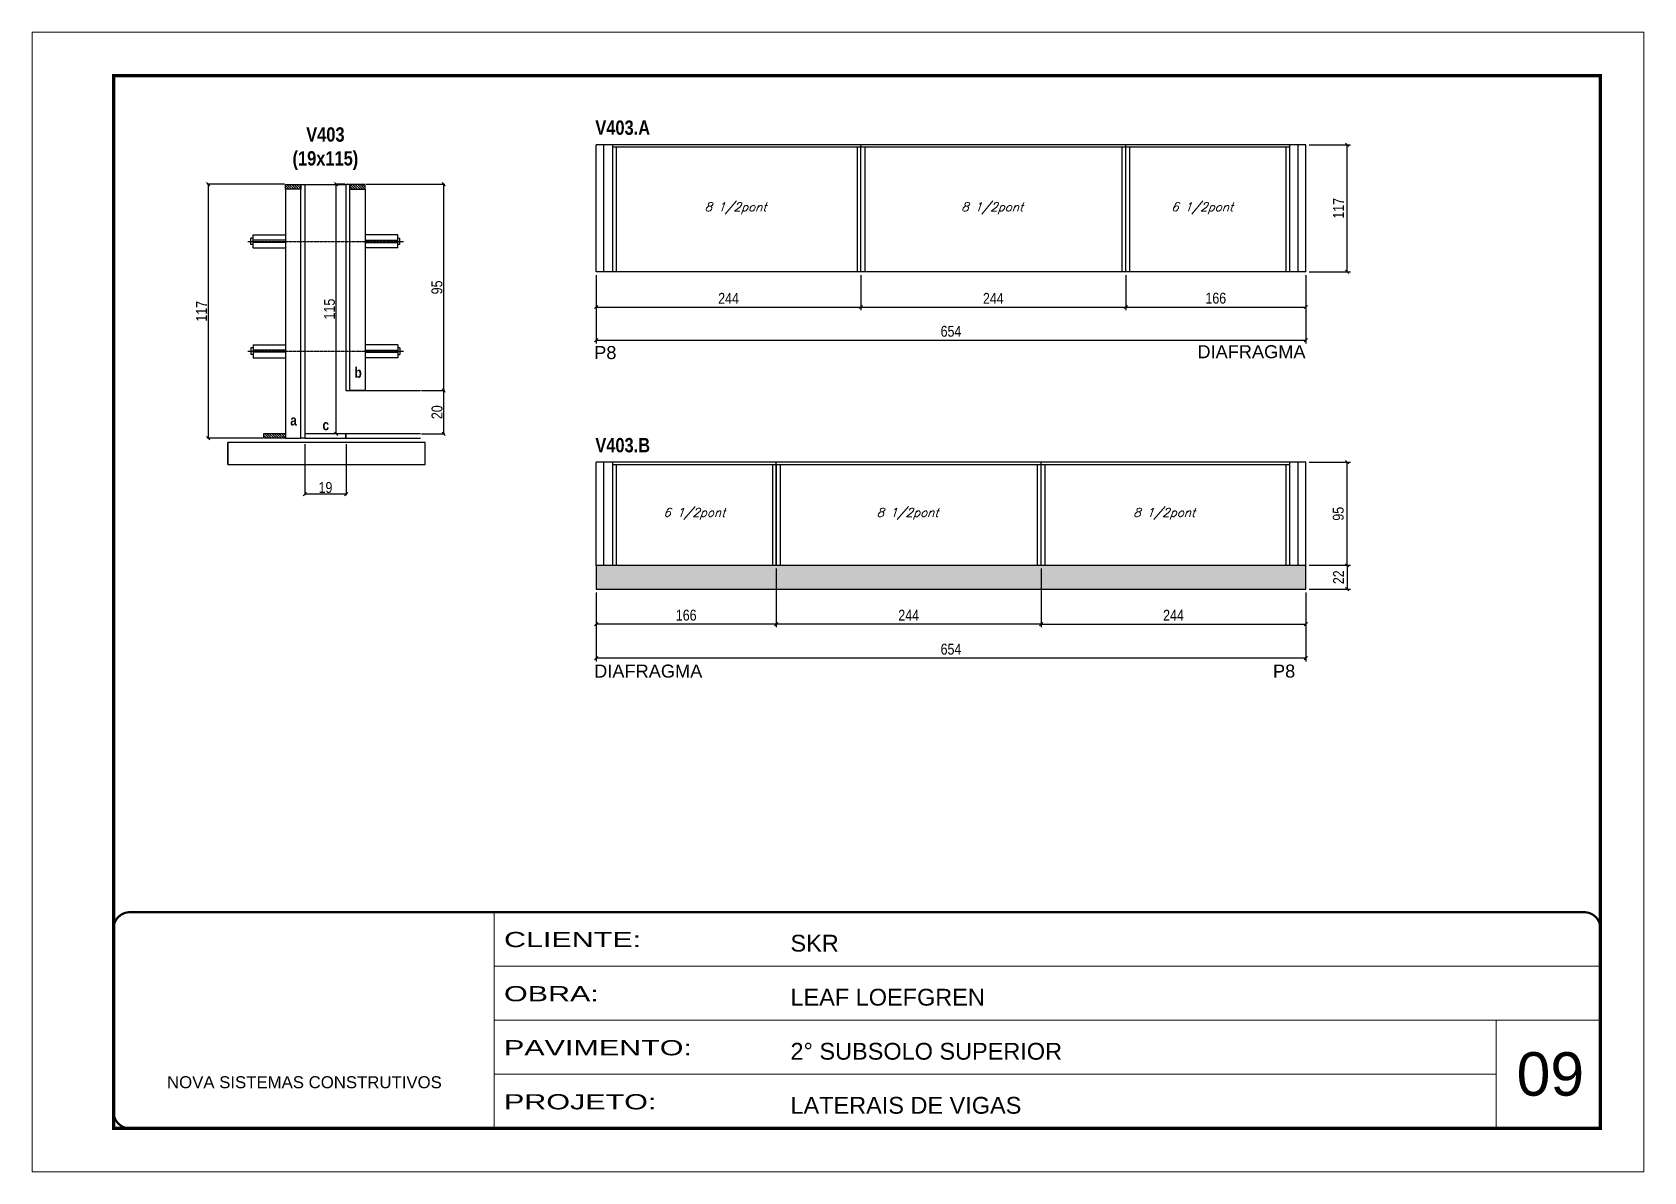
# Model space of a CAD drawing. Extents: x 3309 to 9590, y -2522 to 15424.
# Drawn here: x 3309 to 4794, y 11261 to 12311 of the extents above; entities that cross this region are included whole.
import ezdxf

# ---------------------------------------------------------------- set-up
doc = ezdxf.new("R2010")
doc.units = 0
for name, pattern in [('CONTINUO', [0]), ('DASHED', [0.75, 0.5, -0.25]), ('HIDDEN', [0.375, 0.25, -0.125])]:
    doc.linetypes.add(name, pattern=pattern)
for name, color, linetype in [('5', 5, 'Continuous'), ('barrote', 251, 'Continuous'), ('COTA', 241, 'Continuous'), ('detalhes', 4, 'Continuous'), ('NOMENCLATURA', 7, 'Continuous'), ('Painéis', 200, 'Continuous'), ('SARR_2.2x10', 60, 'Continuous'), ('SARR_2.2x7', 40, 'Continuous'), ('SARR_3.5x7', 81, 'Continuous'), ('TENSOR', 3, 'Continuous'), ('texto', 7, 'Continuous')]:
    doc.layers.add(name, color=color, linetype=linetype)
for name, color, linetype, lineweight in [('CARIMBO', 255, 'Continuous', 9), ('CONCRETO', 251, 'Continuous', 25), ('Folhas', 255, 'Continuous', 9), ('SARRAFO DE PRESSAO', 251, 'DASHED', 9)]:
    doc.layers.add(name, color=color, linetype=linetype, lineweight=lineweight)
doc.styles.add('ARIAL', font='arial.ttf')
doc.styles.add('COTA TECNICA', font='techl___.ttf', dxfattribs={"height": 10})
doc.styles.add('COTA TECNICA 2X', font='techl___.ttf', dxfattribs={"height": 10})
doc.styles.add('Romans', font='romans.shx')
doc.styles.get("Standard").update_dxf_attribs({"font": 'arial.ttf'})
doc.styles.add('TECNICA', font='techb___.ttf', dxfattribs={"height": 10})
doc.styles.add('Tecnologia', font='')
doc.styles.get('Tecnologia').set_extended_font_data('Forgotten Futurist')
doc.dimstyles.new('PAINEL', dxfattribs={"dimtxt": 10, "dimasz": 3, "dimexe": 3, "dimexo": 3, "dimgap": 3, "dimtad": 1, "dimdec": 1, "dimzin": 12, "dimdsep": 46, "dimtxsty": 'COTA TECNICA', "dimblk1": 'OBLIQUE', "dimblk2": 'OBLIQUE', "dimsah": 1, "dimcen": 0.9, "dimclrd": 4, "dimclre": 4, "dimclrt": 240, "dimadec": 1, "dimazin": 3, "dimtfac": 1, "dimtdec": 1, "dimtmove": 0, "dimatfit": 3, "dimfxl": 1, "dimtolj": 1, "dimtzin": 12, "dimarcsym": 0})
doc.dimstyles.new('SECAO', dxfattribs={"dimscale": 0.333333, "dimtxt": 5, "dimasz": 9, "dimexe": 3, "dimexo": 3, "dimgap": 3, "dimtad": 1, "dimdec": 1, "dimlfac": 0.5, "dimzin": 12, "dimdsep": 46, "dimtxsty": 'COTA TECNICA 2X', "dimblk1": 'OBLIQUE', "dimblk2": 'OBLIQUE', "dimsah": 1, "dimcen": 0.9, "dimclrd": 4, "dimclre": 4, "dimclrt": 240, "dimadec": 1, "dimazin": 3, "dimtfac": 1, "dimtdec": 1, "dimtmove": 0, "dimatfit": 3, "dimfxl": 1, "dimtolj": 1, "dimtzin": 12, "dimarcsym": 0})

# ---------------------------------------------------------------- blocks, each defined once
blk = doc.blocks.new('9999999999')
at = {"color": 30, "linetype": 'CONTINUO'}
for p, q in [((98564.6, 34230.2), (98564.6, 34429.4)), ((98564.6, 34379.6), (99584, 34379.6)), ((98564.6, 34329.8), (99488, 34329.8)), ((99584, 34329.8), (99488, 34329.8)), ((99488, 34329.8), (99488, 34230.2)), ((98564.6, 34280), (99488, 34280))]:
    blk.add_line(p, q, dxfattribs=at)
at = {"color": 30, "linetype": 'CONTINUO', "const_width": 2}
blk.add_lwpolyline([(99584, 34230.2), (99584, 34414.4, 0.414214), (99569, 34429.4), (98229, 34429.4, 0.414214), (98214, 34414.4), (98214, 34245.2, 0.414214), (98229, 34230.2), (99584, 34230.2)], format="xyb", dxfattribs=at)
at = {"layer": 'Folhas'}
blk.add_lwpolyline([(98139, 34190.2), (99624, 34190.2), (99624, 35240.2), (98139, 35240.2)], close=True, dxfattribs=at)
at = {"layer": 'Folhas', "color": 30, "const_width": 3}
blk.add_lwpolyline([(98214, 34230.2), (99584, 34230.2), (99584, 35200.2), (98214, 35200.2)], close=True, dxfattribs=at)
at = {"color": 7, "linetype": 'Continuous', "ltscale": 5, "style": 'ARIAL'}
for s, height, p in [('SKR', 15.48, (98837.7, 34393.1)), ('LEAF LOEFGREN', 15.483, (98837.7, 34343.3)), ('2° SUBSOLO SUPERIOR', 15.483, (98837.7, 34293.5)), ('NOVA SISTEMAS CONSTRUTIVOS', 11.059, (98263.2, 34267.2)), ('LATERAIS DE VIGAS', 15.483, (98837.7, 34243.7))]:
    blk.add_text(s, height=height, dxfattribs=at).set_placement(p)
at = {"layer": 'Folhas', "color": 7, "style": 'Tecnologia', "width": 1.5}
for s, p in [('CLIENTE:', (98573.7, 34397.2)), ('OBRA:', (98573.7, 34347.3)), ('PAVIMENTO:', (98573.7, 34297.5)), ('PROJETO:', (98573.7, 34247.7))]:
    blk.add_text(s, height=14, dxfattribs=at).set_placement(p)
blk = doc.blocks.new('_Oblique')
at = {"color": 0, "linetype": 'ByBlock', "lineweight": -2}
blk.add_line((-0.5, -0.5), (0.5, 0.5), dxfattribs=at)
blk = doc.blocks.new('*D855')
at = {"layer": 'COTA', "color": 4, "lineweight": -2, "transparency": 16777216}
for p, q in [((3560.6, 11931.2), (3560.6, 11884.1)), ((3598.6, 11931.2), (3598.6, 11884.1)), ((3598.6, 11885.1), (3560.6, 11885.1))]:
    blk.add_line(p, q, dxfattribs=at)
at = {"layer": 'Defpoints', "color": 0, "transparency": 16777216}
for p in [(3560.6, 11932.2), (3598.6, 11932.2), (3560.6, 11885.1)]:
    blk.add_point(p, dxfattribs=at)
at = {"layer": 'COTA', "color": 4, "lineweight": -2, "transparency": 16777216, "xscale": 3, "yscale": 3, "zscale": 3, "rotation": 180}
blk.add_blockref('_Oblique', (3560.6, 11885.1), dxfattribs=at)
at = {"layer": 'COTA', "color": 4, "lineweight": -2, "transparency": 16777216, "xscale": 3, "yscale": 3, "zscale": 3}
blk.add_blockref('_Oblique', (3598.6, 11885.1), dxfattribs=at)
at = {"layer": 'COTA', "color": 240, "transparency": 16777216, "insert": (3579.6, 11891.2), "char_height": 10, "attachment_point": 5, "style": 'COTA TECNICA 2X'}
blk.add_mtext('\\A1;19', dxfattribs=at)
blk = doc.blocks.new('*D856')
at = {"layer": 'COTA', "color": 4, "lineweight": -2, "transparency": 16777216}
for p, q in [((3541.9, 12170.6), (3470.5, 12170.6)), ((3471.5, 12170.6), (3471.5, 11936.6)), ((3521.9, 11936.6), (3470.5, 11936.6))]:
    blk.add_line(p, q, dxfattribs=at)
at = {"layer": 'Defpoints', "color": 0, "transparency": 16777216}
for p in [(3542.9, 12170.6), (3471.5, 11936.6), (3522.9, 11936.6, 0)]:
    blk.add_point(p, dxfattribs=at)
at = {"layer": 'COTA', "color": 4, "lineweight": -2, "transparency": 16777216, "xscale": 3, "yscale": 3, "zscale": 3}
for p, rotation in [((3471.5, 12170.6), 90), ((3471.5, 11936.6), 270)]:
    blk.add_blockref('_Oblique', p, dxfattribs=dict(at, rotation=rotation))
at = {"layer": 'COTA', "color": 240, "transparency": 16777216, "insert": (3465.4, 12053.6), "char_height": 10, "attachment_point": 5, "rotation": 90, "style": 'COTA TECNICA 2X'}
blk.add_mtext('\\A1;117', dxfattribs=at)
blk = doc.blocks.new('*D857')
at = {"layer": 'COTA', "color": 4, "lineweight": -2, "transparency": 16777216}
for p, q in [((3617.1, 12170.6), (3689.5, 12170.6)), ((3688.5, 11980.6), (3688.5, 12170.6)), ((3668.2, 11980.6), (3689.5, 11980.6))]:
    blk.add_line(p, q, dxfattribs=at)
at = {"layer": 'Defpoints', "color": 0, "transparency": 16777216}
for p in [(3616.1, 12170.6), (3688.5, 12170.6), (3667.2, 11980.6)]:
    blk.add_point(p, dxfattribs=at)
at = {"layer": 'COTA', "color": 4, "lineweight": -2, "transparency": 16777216, "xscale": 3, "yscale": 3, "zscale": 3}
for p, rotation in [((3688.5, 12170.6), 90), ((3688.5, 11980.6), 270)]:
    blk.add_blockref('_Oblique', p, dxfattribs=dict(at, rotation=rotation))
at = {"layer": 'COTA', "color": 240, "transparency": 16777216, "insert": (3682.3, 12075.6), "char_height": 10, "attachment_point": 5, "rotation": 90, "style": 'COTA TECNICA 2X'}
blk.add_mtext('\\A1;95', dxfattribs=at)
blk = doc.blocks.new('*D859')
at = {"layer": 'COTA', "color": 4, "linetype": 'ByBlock', "lineweight": -2, "transparency": 16777216}
for p, q in [((3995, 11816.5), (3995, 11762.4)), ((4239, 11816.5), (4239, 11762.4)), ((4239, 11765.4), (3995, 11765.4))]:
    blk.add_line(p, q, dxfattribs=at)
at = {"layer": 'Defpoints', "color": 0, "linetype": 'ByBlock', "transparency": 16777216}
for p in [(3995, 11819.5), (4239, 11819.5), (3995, 11765.4)]:
    blk.add_point(p, dxfattribs=at)
at = {"layer": 'COTA', "color": 4, "linetype": 'ByBlock', "lineweight": -2, "transparency": 16777216, "xscale": 3, "yscale": 3, "zscale": 3, "rotation": 180}
blk.add_blockref('_Oblique', (3995, 11765.4), dxfattribs=at)
at = {"layer": 'COTA', "color": 4, "linetype": 'ByBlock', "lineweight": -2, "transparency": 16777216, "xscale": 3, "yscale": 3, "zscale": 3}
blk.add_blockref('_Oblique', (4239, 11765.4), dxfattribs=at)
at = {"layer": 'COTA', "color": 240, "linetype": 'ByBlock', "transparency": 16777216, "insert": (4117, 11773.5), "char_height": 10, "attachment_point": 5, "style": 'COTA TECNICA'}
blk.add_mtext('\\A1;244', dxfattribs=at)
blk = doc.blocks.new('*D860')
at = {"layer": 'COTA', "color": 4, "linetype": 'ByBlock', "lineweight": -2, "transparency": 16777216}
for p, q in [((3995, 11816.5), (3995, 11762.4)), ((3829, 11794.5), (3829, 11762.4)), ((3995, 11765.4), (3829, 11765.4))]:
    blk.add_line(p, q, dxfattribs=at)
at = {"layer": 'Defpoints', "color": 0, "linetype": 'ByBlock', "transparency": 16777216}
for p in [(3995, 11819.5), (3829, 11797.5), (3829, 11765.4)]:
    blk.add_point(p, dxfattribs=at)
at = {"layer": 'COTA', "color": 4, "linetype": 'ByBlock', "lineweight": -2, "transparency": 16777216, "xscale": 3, "yscale": 3, "zscale": 3, "rotation": 180}
blk.add_blockref('_Oblique', (3829, 11765.4), dxfattribs=at)
at = {"layer": 'COTA', "color": 4, "linetype": 'ByBlock', "lineweight": -2, "transparency": 16777216, "xscale": 3, "yscale": 3, "zscale": 3}
blk.add_blockref('_Oblique', (3995, 11765.4), dxfattribs=at)
at = {"layer": 'COTA', "color": 240, "linetype": 'ByBlock', "transparency": 16777216, "insert": (3912, 11773.5), "char_height": 10, "attachment_point": 5, "style": 'COTA TECNICA'}
blk.add_mtext('\\A1;166', dxfattribs=at)
blk = doc.blocks.new('*D858')
at = {"layer": 'COTA', "color": 4, "linetype": 'ByBlock', "lineweight": -2, "transparency": 16777216}
for p, q in [((3829, 11794.5), (3829, 11731)), ((4483, 11794.5), (4483, 11731)), ((4483, 11734), (3829, 11734))]:
    blk.add_line(p, q, dxfattribs=at)
at = {"layer": 'Defpoints', "color": 0, "linetype": 'ByBlock', "transparency": 16777216}
for p in [(3829, 11797.5), (4483, 11797.5), (3829, 11734)]:
    blk.add_point(p, dxfattribs=at)
at = {"layer": 'COTA', "color": 4, "linetype": 'ByBlock', "lineweight": -2, "transparency": 16777216, "xscale": 3, "yscale": 3, "zscale": 3, "rotation": 180}
blk.add_blockref('_Oblique', (3829, 11734), dxfattribs=at)
at = {"layer": 'COTA', "color": 4, "linetype": 'ByBlock', "lineweight": -2, "transparency": 16777216, "xscale": 3, "yscale": 3, "zscale": 3}
blk.add_blockref('_Oblique', (4483, 11734), dxfattribs=at)
at = {"layer": 'COTA', "color": 240, "linetype": 'ByBlock', "transparency": 16777216, "insert": (4156, 11742.2), "char_height": 10, "attachment_point": 5, "style": 'COTA TECNICA'}
blk.add_mtext('\\A1;654', dxfattribs=at)
blk = doc.blocks.new('*D861')
at = {"layer": 'COTA', "color": 4, "lineweight": -2, "transparency": 16777216}
for p, q in [((4239, 11816.5), (4239, 11762.4)), ((4483, 11794.5), (4483, 11762.4)), ((4239, 11765.4), (4483, 11765.4))]:
    blk.add_line(p, q, dxfattribs=at)
at = {"layer": 'Defpoints', "color": 0, "transparency": 16777216}
for p in [(4239, 11819.5), (4483, 11797.5), (4483, 11765.4)]:
    blk.add_point(p, dxfattribs=at)
at = {"layer": 'COTA', "color": 4, "lineweight": -2, "transparency": 16777216, "xscale": 3, "yscale": 3, "zscale": 3, "rotation": 180}
blk.add_blockref('_Oblique', (4239, 11765.4), dxfattribs=at)
at = {"layer": 'COTA', "color": 4, "lineweight": -2, "transparency": 16777216, "xscale": 3, "yscale": 3, "zscale": 3}
blk.add_blockref('_Oblique', (4483, 11765.4), dxfattribs=at)
at = {"layer": 'COTA', "color": 240, "transparency": 16777216, "insert": (4361, 11773.5), "char_height": 10, "attachment_point": 5, "style": 'COTA TECNICA'}
blk.add_mtext('\\A1;244', dxfattribs=at)
blk = doc.blocks.new('*D862')
at = {"layer": 'COTA', "color": 4, "lineweight": -2, "transparency": 16777216}
for p, q in [((4486, 11914.5), (4524.1, 11914.5)), ((4521.1, 11819.5), (4521.1, 11914.5)), ((4486, 11819.5), (4524.1, 11819.5))]:
    blk.add_line(p, q, dxfattribs=at)
at = {"layer": 'Defpoints', "color": 0, "transparency": 16777216}
for p in [(4483, 11914.5), (4521.1, 11914.5), (4483, 11819.5)]:
    blk.add_point(p, dxfattribs=at)
at = {"layer": 'COTA', "color": 4, "lineweight": -2, "transparency": 16777216, "xscale": 3, "yscale": 3, "zscale": 3}
for p, rotation in [((4521.1, 11914.5), 90), ((4521.1, 11819.5), 270)]:
    blk.add_blockref('_Oblique', p, dxfattribs=dict(at, rotation=rotation))
at = {"layer": 'COTA', "color": 240, "transparency": 16777216, "insert": (4512.9, 11867), "char_height": 10, "attachment_point": 5, "rotation": 90, "style": 'COTA TECNICA'}
blk.add_mtext('\\A1;95', dxfattribs=at)
blk = doc.blocks.new('*D863')
at = {"layer": 'COTA', "color": 4, "lineweight": -2, "transparency": 16777216}
for p, q in [((4486, 11819.5), (4524.1, 11819.5)), ((4521.1, 11819.5), (4521.1, 11797.5)), ((4486, 11797.5), (4524.1, 11797.5))]:
    blk.add_line(p, q, dxfattribs=at)
at = {"layer": 'Defpoints', "color": 0, "transparency": 16777216}
for p in [(4483, 11819.5), (4483, 11797.5), (4521.1, 11797.5)]:
    blk.add_point(p, dxfattribs=at)
at = {"layer": 'COTA', "color": 4, "lineweight": -2, "transparency": 16777216, "xscale": 3, "yscale": 3, "zscale": 3}
for p, rotation in [((4521.1, 11819.5), 90), ((4521.1, 11797.5), 270)]:
    blk.add_blockref('_Oblique', p, dxfattribs=dict(at, rotation=rotation))
at = {"layer": 'COTA', "color": 240, "transparency": 16777216, "insert": (4513.1, 11808.5), "char_height": 10, "attachment_point": 5, "rotation": 90, "style": 'COTA TECNICA'}
blk.add_mtext('\\A1;22', dxfattribs=at)
blk = doc.blocks.new('*D864')
at = {"layer": 'COTA', "color": 4, "lineweight": -2, "transparency": 16777216}
for p, q in [((3597.5, 12170.6), (3588.4, 12170.6)), ((3589.4, 11940.6), (3589.4, 12170.6)), ((3597.5, 11940.6), (3588.4, 11940.6))]:
    blk.add_line(p, q, dxfattribs=at)
at = {"layer": 'Defpoints', "color": 0, "transparency": 16777216}
for p in [(3589.4, 12170.6), (3598.5, 12170.6), (3598.5, 11940.6)]:
    blk.add_point(p, dxfattribs=at)
at = {"layer": 'COTA', "color": 4, "lineweight": -2, "transparency": 16777216, "xscale": 3, "yscale": 3, "zscale": 3}
for p, rotation in [((3589.4, 12170.6), 90), ((3589.4, 11940.6), 270)]:
    blk.add_blockref('_Oblique', p, dxfattribs=dict(at, rotation=rotation))
at = {"layer": 'COTA', "color": 240, "transparency": 16777216, "insert": (3583.3, 12055.6), "char_height": 10, "attachment_point": 5, "rotation": 90, "style": 'COTA TECNICA 2X'}
blk.add_mtext('\\A1;115', dxfattribs=at)
blk = doc.blocks.new('*D865')
at = {"layer": 'COTA', "color": 4, "lineweight": -2, "transparency": 16777216}
for p, q in [((4486, 12207), (4524.1, 12207)), ((4521.1, 12090), (4521.1, 12207)), ((4486, 12090), (4524.1, 12090))]:
    blk.add_line(p, q, dxfattribs=at)
at = {"layer": 'Defpoints', "color": 0, "transparency": 16777216}
for p in [(4483, 12207), (4521.1, 12207), (4483, 12090)]:
    blk.add_point(p, dxfattribs=at)
at = {"layer": 'COTA', "color": 4, "lineweight": -2, "transparency": 16777216, "xscale": 3, "yscale": 3, "zscale": 3}
for p, rotation in [((4521.1, 12207), 90), ((4521.1, 12090), 270)]:
    blk.add_blockref('_Oblique', p, dxfattribs=dict(at, rotation=rotation))
at = {"layer": 'COTA', "color": 240, "transparency": 16777216, "insert": (4513, 12148.5), "char_height": 10, "attachment_point": 5, "rotation": 90, "style": 'COTA TECNICA'}
blk.add_mtext('\\A1;117', dxfattribs=at)
blk = doc.blocks.new('*D866')
at = {"layer": 'COTA', "color": 4, "lineweight": -2, "transparency": 16777216}
for p, q in [((3829, 12087), (3829, 12024)), ((4483, 12087), (4483, 12024)), ((3829, 12027), (4483, 12027))]:
    blk.add_line(p, q, dxfattribs=at)
at = {"layer": 'Defpoints', "color": 0, "transparency": 16777216}
for p in [(3829, 12090), (4483, 12090), (4483, 12027)]:
    blk.add_point(p, dxfattribs=at)
at = {"layer": 'COTA', "color": 4, "lineweight": -2, "transparency": 16777216, "xscale": 3, "yscale": 3, "zscale": 3, "rotation": 180}
blk.add_blockref('_Oblique', (3829, 12027), dxfattribs=at)
at = {"layer": 'COTA', "color": 4, "lineweight": -2, "transparency": 16777216, "xscale": 3, "yscale": 3, "zscale": 3}
blk.add_blockref('_Oblique', (4483, 12027), dxfattribs=at)
at = {"layer": 'COTA', "color": 240, "transparency": 16777216, "insert": (4156, 12035.1), "char_height": 10, "attachment_point": 5, "style": 'COTA TECNICA'}
blk.add_mtext('\\A1;654', dxfattribs=at)
blk = doc.blocks.new('*D867')
at = {"layer": 'COTA', "color": 4, "lineweight": -2, "transparency": 16777216}
for p, q in [((3829, 12087), (3829, 12054.5)), ((4073, 12087), (4073, 12054.5)), ((3829, 12057.5), (4073, 12057.5))]:
    blk.add_line(p, q, dxfattribs=at)
at = {"layer": 'Defpoints', "color": 0, "transparency": 16777216}
for p in [(3829, 12090), (4073, 12090), (4073, 12057.5)]:
    blk.add_point(p, dxfattribs=at)
at = {"layer": 'COTA', "color": 4, "lineweight": -2, "transparency": 16777216, "xscale": 3, "yscale": 3, "zscale": 3, "rotation": 180}
blk.add_blockref('_Oblique', (3829, 12057.5), dxfattribs=at)
at = {"layer": 'COTA', "color": 4, "lineweight": -2, "transparency": 16777216, "xscale": 3, "yscale": 3, "zscale": 3}
blk.add_blockref('_Oblique', (4073, 12057.5), dxfattribs=at)
at = {"layer": 'COTA', "color": 240, "transparency": 16777216, "insert": (3951, 12065.5), "char_height": 10, "attachment_point": 5, "style": 'COTA TECNICA'}
blk.add_mtext('\\A1;244', dxfattribs=at)
blk = doc.blocks.new('*D868')
at = {"layer": 'COTA', "color": 4, "lineweight": -2, "transparency": 16777216}
for p, q in [((4073, 12087), (4073, 12054.5)), ((4317, 12087), (4317, 12054.5)), ((4073, 12057.5), (4317, 12057.5))]:
    blk.add_line(p, q, dxfattribs=at)
at = {"layer": 'Defpoints', "color": 0, "transparency": 16777216}
for p in [(4073, 12090), (4317, 12090), (4317, 12057.5)]:
    blk.add_point(p, dxfattribs=at)
at = {"layer": 'COTA', "color": 4, "lineweight": -2, "transparency": 16777216, "xscale": 3, "yscale": 3, "zscale": 3, "rotation": 180}
blk.add_blockref('_Oblique', (4073, 12057.5), dxfattribs=at)
at = {"layer": 'COTA', "color": 4, "lineweight": -2, "transparency": 16777216, "xscale": 3, "yscale": 3, "zscale": 3}
blk.add_blockref('_Oblique', (4317, 12057.5), dxfattribs=at)
at = {"layer": 'COTA', "color": 240, "transparency": 16777216, "insert": (4195, 12065.5), "char_height": 10, "attachment_point": 5, "style": 'COTA TECNICA'}
blk.add_mtext('\\A1;244', dxfattribs=at)
blk = doc.blocks.new('*D869')
at = {"layer": 'COTA', "color": 4, "lineweight": -2, "transparency": 16777216}
for p, q in [((4317, 12087), (4317, 12054.5)), ((4483, 12087), (4483, 12054.5)), ((4317, 12057.5), (4483, 12057.5))]:
    blk.add_line(p, q, dxfattribs=at)
at = {"layer": 'Defpoints', "color": 0, "transparency": 16777216}
for p in [(4317, 12090), (4483, 12090), (4483, 12057.5)]:
    blk.add_point(p, dxfattribs=at)
at = {"layer": 'COTA', "color": 4, "lineweight": -2, "transparency": 16777216, "xscale": 3, "yscale": 3, "zscale": 3, "rotation": 180}
blk.add_blockref('_Oblique', (4317, 12057.5), dxfattribs=at)
at = {"layer": 'COTA', "color": 4, "lineweight": -2, "transparency": 16777216, "xscale": 3, "yscale": 3, "zscale": 3}
blk.add_blockref('_Oblique', (4483, 12057.5), dxfattribs=at)
at = {"layer": 'COTA', "color": 240, "transparency": 16777216, "insert": (4400, 12065.6), "char_height": 10, "attachment_point": 5, "style": 'COTA TECNICA'}
blk.add_mtext('\\A1;166', dxfattribs=at)
blk = doc.blocks.new('*D870')
at = {"layer": 'COTA', "color": 4, "lineweight": -2, "transparency": 16777216}
for p, q in [((3668.2, 11980.6), (3689.5, 11980.6)), ((3688.5, 11940.6), (3688.5, 11980.6)), ((3668.2, 11940.6), (3689.5, 11940.6))]:
    blk.add_line(p, q, dxfattribs=at)
at = {"layer": 'Defpoints', "color": 0, "transparency": 16777216}
for p in [(3667.2, 11980.6), (3688.5, 11980.6), (3667.2, 11940.6)]:
    blk.add_point(p, dxfattribs=at)
at = {"layer": 'COTA', "color": 4, "lineweight": -2, "transparency": 16777216, "xscale": 3, "yscale": 3, "zscale": 3}
for p, rotation in [((3688.5, 11980.6), 90), ((3688.5, 11940.6), 270)]:
    blk.add_blockref('_Oblique', p, dxfattribs=dict(at, rotation=rotation))
at = {"layer": 'COTA', "color": 240, "transparency": 16777216, "insert": (3682.4, 11960.6), "char_height": 10, "attachment_point": 5, "rotation": 90, "style": 'COTA TECNICA 2X'}
blk.add_mtext('\\A1;20', dxfattribs=at)

msp = doc.modelspace()

# ---------------------------------------------------------------- hatches: boundary and pattern name
at = {"layer": 'COTA'}
h = msp.add_hatch(dxfattribs=at)
h.set_pattern_fill('AR-CONC', color=256, scale=0.03)
h.set_pattern_definition([(50, (-2, -46.894), (5.46554, -0.4781726), [0.5715, -6.2865]), (355, (-2, -46.894), (-1.0573026, 5.7317054), [0.4572, -5.0292175]), (100.451445, (-1.5445, -46.934), (4.4082374, 5.2535326), [0.4857003, -5.3427073]), (46.1842, (-2, -45.37), (8.1323712, -1.26127), [0.85725, -9.42975]), (96.63556, (-1.322, -45.475), (7.122124, 7.4227837), [0.7285507, -8.014068]), (351.18415, (-2, -45.37), (7.122124, 7.422784), [0.685799, -7.543792]), (21, (-1.238, -45.751), (4.5484317, -3.067956), [0.5715, -6.2865]), (326, (-1.238, -45.751), (1.8540609, 5.525639), [0.4572, -5.0292]), (71.451445, (-0.859, -46.0067), (6.4024926, 2.457683), [0.4857003, -5.3426981]), (37.5, (-2, -46.894), (0.0926581, 2.53665117), [0, -4.96824, 0, -5.1054, 0, -5.04825]), (7.5, (-2, -46.894), (2.0045899, 3.00541724), [0, -2.91084, 0, -4.85394, 0, -1.92405]), (327.5, (-3.6993, -46.894), (4.06771786, -0.17186232), [0, -1.905, 0, -5.9436, 0, -7.8867]), (317.5, (-4.4613, -46.894), (4.4438754, 0.7627947), [0, -2.4765, 0, -3.94716, 0, -5.6007])])
h.paths.add_polyline_path([(4482.99, 11797.45), (4482.99, 11819.45), (3828.99, 11819.45), (3828.99, 11797.45)])
at = {"layer": 'SARR_2.2x10'}
h = msp.add_hatch(dxfattribs=at)
h.set_pattern_fill('ANSI31', color=256, scale=0.5, angle=90)
h.set_pattern_definition([(135, (36716.4376, -111575.6167), (-1.122532015, -1.122532015), [])])
h.paths.add_polyline_path([(3522.9, 11940.95), (3522.9, 11936.55), (3542.9, 11936.55), (3542.9, 11940.95)])
at = {"layer": 'SARR_2.2x7'}
h = msp.add_hatch(dxfattribs=at)
h.set_pattern_fill('ANSI31', color=256, scale=0.5, angle=90)
h.set_pattern_definition([(135, (36730.4376, -111346.0167), (-1.122532015, -1.122532015), [])])
h.paths.add_polyline_path([(3556.9, 12170.55), (3556.9, 12166.15), (3542.9, 12166.15), (3542.9, 12170.55)])
h = msp.add_hatch(dxfattribs=at)
h.set_pattern_fill('ANSI31', color=256, scale=0.5, angle=90)
h.set_pattern_definition([(135, (36710.4376, -111346.0167), (-1.122532015, -1.122532015), [])])
h.paths.add_polyline_path([(3602.1, 12170.55), (3602.1, 12166.15), (3616.1, 12166.15), (3616.1, 12170.55)])

# ---------------------------------------------------------------- linework, layer by layer
at = {"ltscale": 3}
for p, q in [((3510.96, 12114.97), (3510.96, 12120.97)), ((3512.96, 12120.97), (3510.96, 12120.97)), ((3512.96, 12111.97), (3512.96, 12123.97)), ((3512.96, 12123.97), (3542.96, 12123.97)), ((3542.96, 12118.97), (3512.96, 12118.97)), ((3646.16, 12123.97), (3616.16, 12123.97)), ((3616.16, 12118.97), (3646.16, 12118.97)), ((3646.16, 12111.97), (3646.16, 12123.97)), ((3646.16, 12120.97), (3648.16, 12120.97)), ((3648.16, 12114.97), (3648.16, 12120.97)), ((3512.96, 12114.97), (3510.96, 12114.97)), ((3542.96, 12116.97), (3512.96, 12116.97)), ((3512.96, 12111.97), (3542.96, 12111.97)), ((3616.16, 12116.97), (3646.16, 12116.97)), ((3646.16, 12111.97), (3616.16, 12111.97)), ((3648.16, 12114.97), (3646.16, 12114.97)), ((3510.96, 12019.78), (3510.96, 12013.78)), ((3512.96, 12019.78), (3510.96, 12019.78)), ((3512.96, 12013.78), (3510.96, 12013.78)), ((3512.96, 12022.78), (3512.96, 12010.78)), ((3512.96, 12022.78), (3542.96, 12022.78)), ((3542.96, 12017.78), (3512.96, 12017.78)), ((3542.96, 12015.78), (3512.96, 12015.78)), ((3646.16, 12022.78), (3616.16, 12022.78)), ((3616.16, 12017.78), (3646.16, 12017.78)), ((3616.16, 12015.78), (3646.16, 12015.78)), ((3646.16, 12022.78), (3646.16, 12010.78)), ((3648.16, 12019.78), (3646.16, 12019.78)), ((3646.16, 12013.78), (3648.16, 12013.78)), ((3648.16, 12019.78), (3648.16, 12013.78)), ((3512.96, 12010.78), (3542.96, 12010.78)), ((3646.16, 12010.78), (3616.16, 12010.78))]:
    msp.add_line(p, q, dxfattribs=at)
at = {"layer": 'barrote', "elevation": 0}
msp.add_lwpolyline([(3489.51, 11912.55), (3671.42, 11912.55), (3671.42, 11932.55), (3489.51, 11932.55)], close=True, dxfattribs=at)
at = {"layer": 'CONCRETO', "linetype": 'Continuous'}
for p, q in [((3560.5, 12170.55), (3598.5, 12170.55)), ((3598.5, 11980.55), (3667.2, 11980.55))]:
    msp.add_line(p, q, dxfattribs=at)
at = {"layer": 'COTA'}
for p, q in [((3828.99, 11819.45), (3828.99, 11797.45)), ((4482.99, 11797.45), (4482.99, 11819.45)), ((3828.99, 11797.45), (4482.99, 11797.45))]:
    msp.add_line(p, q, dxfattribs=at)
at = {"layer": 'detalhes', "color": 250}
msp.add_line((3489.51, 11912.55), (3489.51, 11932.55), dxfattribs=at)
at = {"layer": 'Painéis', "linetype": 'ByBlock'}
for p, q in [((4482.99, 12207.02), (3828.99, 12207.02)), ((3828.99, 12090.02), (3828.99, 12207.02)), ((4072.99, 12090.02), (4072.99, 12207.02)), ((4316.99, 12090.02), (4316.99, 12207.02)), ((4482.99, 12090.02), (4482.99, 12207.02)), ((4482.99, 12090.02), (3828.99, 12090.02)), ((4482.99, 11914.45), (3828.99, 11914.45)), ((3828.99, 11819.45), (3828.99, 11914.45)), ((3994.99, 11819.45), (3994.99, 11914.45)), ((4238.99, 11819.45), (4238.99, 11914.45)), ((4482.99, 11819.45), (4482.99, 11914.45)), ((4482.99, 11819.45), (3828.99, 11819.45))]:
    msp.add_line(p, q, dxfattribs=at)
at = {"layer": 'Painéis', "linetype": 'Continuous', "elevation": 0}
msp.add_lwpolyline([(3556.9, 11936.55), (3556.9, 12170.55), (3560.5, 12170.55), (3560.5, 11936.55)], close=True, dxfattribs=at)
at = {"layer": 'Painéis', "linetype": 'Continuous'}
for points in [[(3602.1, 11980.55), (3602.1, 12170.55), (3598.5, 12170.55), (3598.5, 11980.55)], [(3598.5, 11940.55), (3560.5, 11940.55), (3560.5, 11936.55), (3598.5, 11936.55)]]:
    msp.add_lwpolyline(points, close=True, dxfattribs=at)
msp.add_lwpolyline([(3667.2, 11940.55), (3598.5, 11940.55), (3598.5, 11936.55), (3667.2, 11936.55)], dxfattribs=at)
at = {"layer": 'SARR_2.2x10', "elevation": 0}
msp.add_lwpolyline([(3522.9, 11940.95), (3542.9, 11940.95), (3542.9, 11936.55), (3522.9, 11936.55)], close=True, dxfattribs=at)
at = {"layer": 'SARR_2.2x7', "linetype": 'Continuous'}
for p, q in [((3835.99, 12090.02), (3835.99, 12207.02)), ((4475.99, 12090.02), (4475.99, 12207.02)), ((4072.99, 12204.82), (3843.99, 12204.82)), ((4316.99, 12204.82), (4072.99, 12204.82)), ((4467.99, 12204.82), (4316.99, 12204.82)), ((3835.99, 11819.45), (3835.99, 11914.45)), ((3994.99, 11912.25), (3843.99, 11912.25)), ((4238.99, 11912.25), (3994.99, 11912.25)), ((4467.99, 11912.25), (4238.99, 11912.25)), ((4475.99, 11819.45), (4475.99, 11914.45))]:
    msp.add_line(p, q, dxfattribs=at)
at = {"layer": 'SARR_2.2x7'}
msp.add_lwpolyline([(3542.9, 12170.55), (3556.9, 12170.55), (3556.9, 12166.15), (3542.9, 12166.15)], close=True, dxfattribs=at)
at = {"layer": 'SARR_2.2x7', "elevation": 0}
msp.add_lwpolyline([(3616.1, 12170.55), (3602.1, 12170.55), (3602.1, 12166.15), (3616.1, 12166.15)], close=True, dxfattribs=at)
at = {"layer": 'SARR_3.5x7'}
for p, q in [((3843.99, 12207.02), (3843.99, 12090.02)), ((4467.99, 12207.02), (4467.99, 12090.02)), ((3847.49, 12204.82), (3847.49, 12090.02)), ((4069.49, 12204.82), (4069.49, 12090.02)), ((4076.49, 12204.82), (4076.49, 12090.02)), ((4313.49, 12204.82), (4313.49, 12090.02)), ((4320.49, 12204.82), (4320.49, 12090.02)), ((4464.49, 12204.82), (4464.49, 12090.02)), ((3843.99, 11914.45), (3843.99, 11819.45)), ((3847.49, 11912.25), (3847.49, 11819.45)), ((3991.49, 11912.25), (3991.49, 11819.45)), ((3994.99, 11912.25), (3994.99, 11819.45)), ((3998.49, 11912.25), (3998.49, 11819.45)), ((4235.49, 11912.25), (4235.49, 11819.45)), ((4242.49, 11912.25), (4242.49, 11819.45)), ((4464.49, 11912.25), (4464.49, 11819.45)), ((4467.99, 11914.45), (4467.99, 11819.45))]:
    msp.add_line(p, q, dxfattribs=at)
at = {"layer": 'SARR_3.5x7', "elevation": 0}
msp.add_lwpolyline([(3556.9, 12166.15), (3542.9, 12166.15), (3542.9, 11936.55), (3556.9, 11936.55)], close=True, dxfattribs=at)
at = {"layer": 'SARR_3.5x7'}
msp.add_lwpolyline([(3602.1, 12166.15), (3616.1, 12166.15), (3616.1, 11980.55), (3602.1, 11980.55)], close=True, dxfattribs=at)
at = {"layer": 'TENSOR', "linetype": 'HIDDEN', "ltscale": 0.5}
for p, q in [((3507.96, 12117.97), (3651.46, 12117.97)), ((3507.96, 12016.78), (3651.46, 12016.78))]:
    msp.add_line(p, q, dxfattribs=at)

# ---------------------------------------------------------------- block references
at = {"layer": 'SARRAFO DE PRESSAO', "color": 6, "linetype": 'ByBlock'}
msp.add_blockref('9999999999', (-94829.61, -22929.5), dxfattribs=at)

# ---------------------------------------------------------------- texts
at = {"layer": '5', "linetype": 'Continuous'}
for s, rotation, p in [('P8', 0.00004, (3827.19, 12009.55)), ('DIAFRAGMA', 359.99996, (4383.05, 12010.33)), ('DIAFRAGMA', 0.00004, (3827.19, 11716.04)), ('P8', 0.00004, (4452.7, 11716.04))]:
    msp.add_text(s, height=12, rotation=rotation, dxfattribs=at).set_placement(p)
at = {"layer": 'CARIMBO', "style": 'ARIAL'}
msp.add_text('09', height=40, dxfattribs=at).set_placement((4677.23, 11330.85))
at = {"layer": 'detalhes', "style": 'TECNICA'}
for s, p in [('b', (3606.29, 11992.35)), ('a', (3547.09, 11948.35)), ('c', (3576.8, 11944.02))]:
    msp.add_text(s, height=9.6, dxfattribs=at).set_placement(p)
at = {"layer": 'NOMENCLATURA', "style": 'TECNICA'}
for s, p in [('V403.A', (3828.27, 12216.2)), ('V403.B', (3828.27, 11923.64))]:
    msp.add_text(s, height=13.2, dxfattribs=at).set_placement(p)
at = {"layer": 'NOMENCLATURA', "insert": (3579.5, 12223.09), "char_height": 13.2, "attachment_point": 2, "style": 'TECNICA'}
msp.add_mtext_dynamic_manual_height_columns('V403\\P(19x115)', width=300.2766, gutter_width=1, heights=[0], dxfattribs=at)
at = {"layer": 'texto', "color": 2, "char_height": 8, "attachment_point": 5, "style": 'Romans'}
for s, insert in [('{\\Q19;\\C256;8 1/2pont}', (3957.49, 12148.52)), ('{\\Q19;\\C256;8 1/2pont}', (4193.99, 12148.52)), ('{\\Q19;\\C256;6 1/2pont}', (4387.49, 12148.52)), ('{\\Q19;\\C256;6 1/2pont}', (3919.49, 11866.95)), ('{\\Q19;\\C256;8 1/2pont}', (4115.99, 11866.95)), ('{\\Q19;\\C256;8 1/2pont}', (4352.49, 11866.95))]:
    msp.add_mtext(s, dxfattribs=dict(at, insert=insert))

# ---------------------------------------------------------------- dimensions: what is measured, and where the dimension line sits
at = {"layer": 'COTA'}
for base, p1, p2, dimstyle, picture, middle in [((4521.08, 12207.02), (4482.99, 12090.02), (4482.99, 12207.02), 'PAINEL', '*D865', (4513.01, 12148.52)), ((3471.51, 11936.55), (3542.9, 12170.55), (3522.9, 11936.55), 'SECAO', '*D856', (3465.44, 12053.55)), ((3589.37, 12170.55), (3598.5, 11940.55), (3598.5, 12170.55), 'SECAO', '*D864', (3583.26, 12055.55)), ((3688.48, 12170.55), (3667.2, 11980.55), (3616.1, 12170.55), 'SECAO', '*D857', (3682.34, 12075.55)), ((3688.48, 11980.55), (3667.2, 11940.55), (3667.2, 11980.55), 'SECAO', '*D870', (3682.38, 11960.55)), ((4521.08, 11914.45), (4482.99, 11819.45), (4482.99, 11914.45), 'PAINEL', '*D862', (4512.94, 11866.95)), ((4521.08, 11797.45), (4482.99, 11819.45), (4482.99, 11797.45), 'PAINEL', '*D863', (4513.08, 11808.45))]:
    dim = msp.add_linear_dim(base=base, p1=p1, p2=p2, angle=90, dimstyle=dimstyle, dxfattribs=at)
    dim.commit()
    dim.dimension.update_dxf_attribs({"geometry": picture, "text_midpoint": middle})
for base, p1, p2, picture, middle in [((4482.99, 12026.98), (3828.99, 12090.02), (4482.99, 12090.02), '*D866', (4155.99, 12035.09)), ((4072.99, 12057.46), (3828.99, 12090.02), (4072.99, 12090.02), '*D867', (3950.99, 12065.54)), ((4482.99, 11765.43), (4238.99, 11819.45), (4482.99, 11797.45), '*D861', (4360.99, 11773.51))]:
    dim = msp.add_linear_dim(base=base, p1=p1, p2=p2, dimstyle='PAINEL', dxfattribs=at)
    dim.commit()
    dim.dimension.update_dxf_attribs({"geometry": picture, "text_midpoint": middle})
for base, p1, p2, picture, middle in [((4316.99, 12057.46), (4072.99, 12090.02), (4316.99, 12090.02), '*D868', (4194.99, 12065.54)), ((4482.99, 12057.46), (4316.99, 12090.02), (4482.99, 12090.02), '*D869', (4399.99, 12065.56))]:
    dim = msp.add_linear_dim(base=base, p1=p1, p2=p2, dimstyle='PAINEL', override={"dimtmove": 1}, dxfattribs=at)
    dim.commit()
    dim.dimension.update_dxf_attribs({"geometry": picture, "text_midpoint": middle})
dim = msp.add_linear_dim(base=(3560.56, 11885.08), p1=(3598.56, 11932.15), p2=(3560.56, 11932.15), angle=180, dimstyle='SECAO', dxfattribs=at)
dim.commit()
dim.dimension.update_dxf_attribs({"geometry": '*D855', "text_midpoint": (3579.56, 11885.08), "dimtype": 160})
at = {"layer": 'COTA', "linetype": 'ByBlock'}
dim = msp.add_linear_dim(base=(3828.99, 11765.43), p1=(3994.99, 11819.45), p2=(3828.99, 11797.45), angle=180, dimstyle='PAINEL', override={"dimtmove": 1}, dxfattribs=at)
dim.commit()
dim.dimension.update_dxf_attribs({"geometry": '*D860', "text_midpoint": (3911.99, 11773.54)})
for base, p1, p2, picture, middle in [((3994.99, 11765.43), (4238.99, 11819.45), (3994.99, 11819.45), '*D859', (4116.99, 11773.51)), ((3828.99, 11734.05), (4482.99, 11797.45), (3828.99, 11797.45), '*D858', (4155.99, 11742.16))]:
    dim = msp.add_linear_dim(base=base, p1=p1, p2=p2, angle=180, dimstyle='PAINEL', dxfattribs=at)
    dim.commit()
    dim.dimension.update_dxf_attribs({"geometry": picture, "text_midpoint": middle})

doc.saveas('drawing.dxf')
